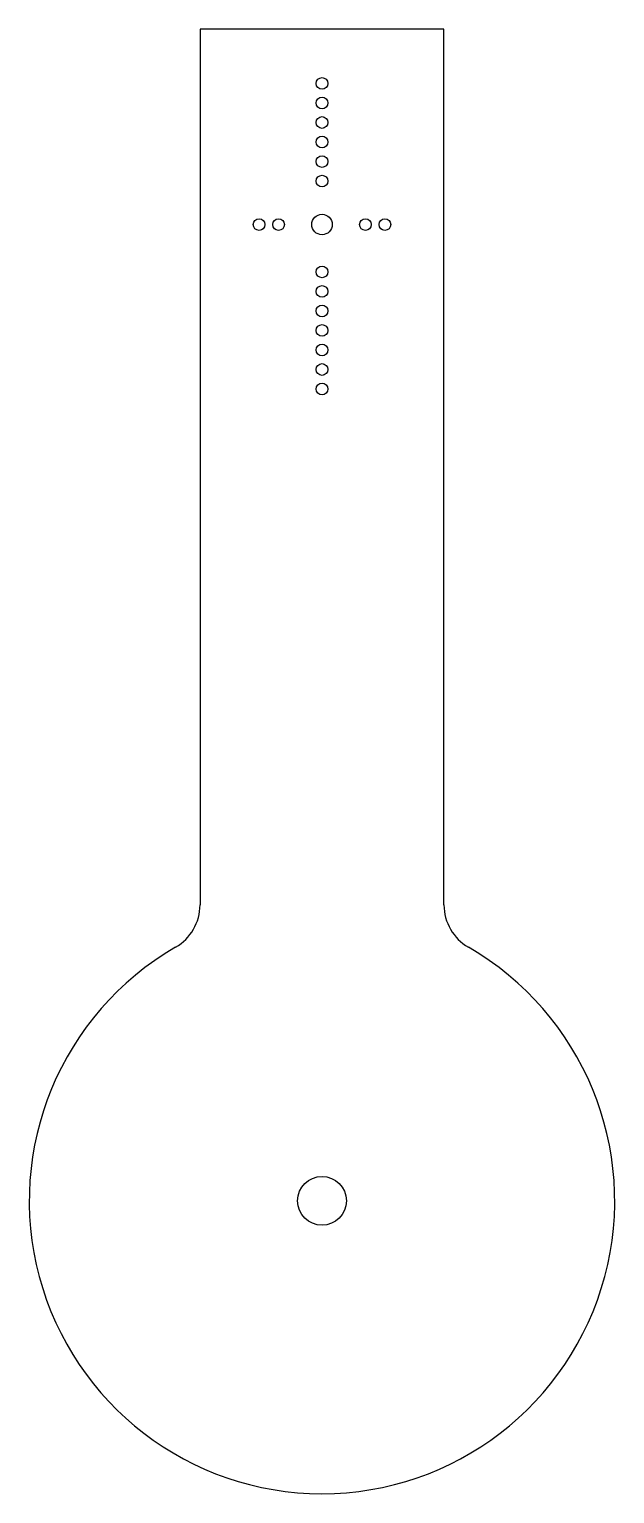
# Model space of a CAD drawing. Header units: millimetres. Extents: x -30 to 30, y -30 to 120.
import ezdxf

# ---------------------------------------------------------------- set-up
doc = ezdxf.new("R2010")
doc.units = ezdxf.units.MM

msp = doc.modelspace()

# ---------------------------------------------------------------- linework, layer by layer
at = {"color": 7, "linetype": 'Continuous', "lineweight": 25}
for p, q in [((12.5, 120), (-12.5, 120)), ((-12.5, 120), (-12.5, 30.31)), ((12.5, 30.31), (12.5, 120))]:
    msp.add_line(p, q, dxfattribs=at)
for centre, radius in [((0, 114.45), 0.6), ((0, 112.45), 0.6), ((0, 110.45), 0.6), ((0, 108.45), 0.6), ((0, 106.45), 0.6), ((0, 104.45), 0.6), ((-6.45, 100), 0.6), ((-4.45, 100), 0.6), ((0, 100), 1.05), ((4.45, 100), 0.6), ((6.45, 100), 0.6), ((0, 95.15), 0.6), ((0, 93.15), 0.6), ((0, 91.15), 0.6), ((0, 89.15), 0.6), ((0, 87.15), 0.6), ((0, 85.15), 0.6), ((0, 83.15), 0.6), ((0, 0), 2.5)]:
    msp.add_circle(centre, radius, dxfattribs=at)
for centre, radius, start, end in [((-17.5, 30.31), 5, 300, 0), ((17.5, 30.31), 5, 180, 240), ((0, 0), 30, 120, 60)]:
    msp.add_arc(centre, radius, start, end, dxfattribs=at)

doc.saveas('drawing.dxf')
